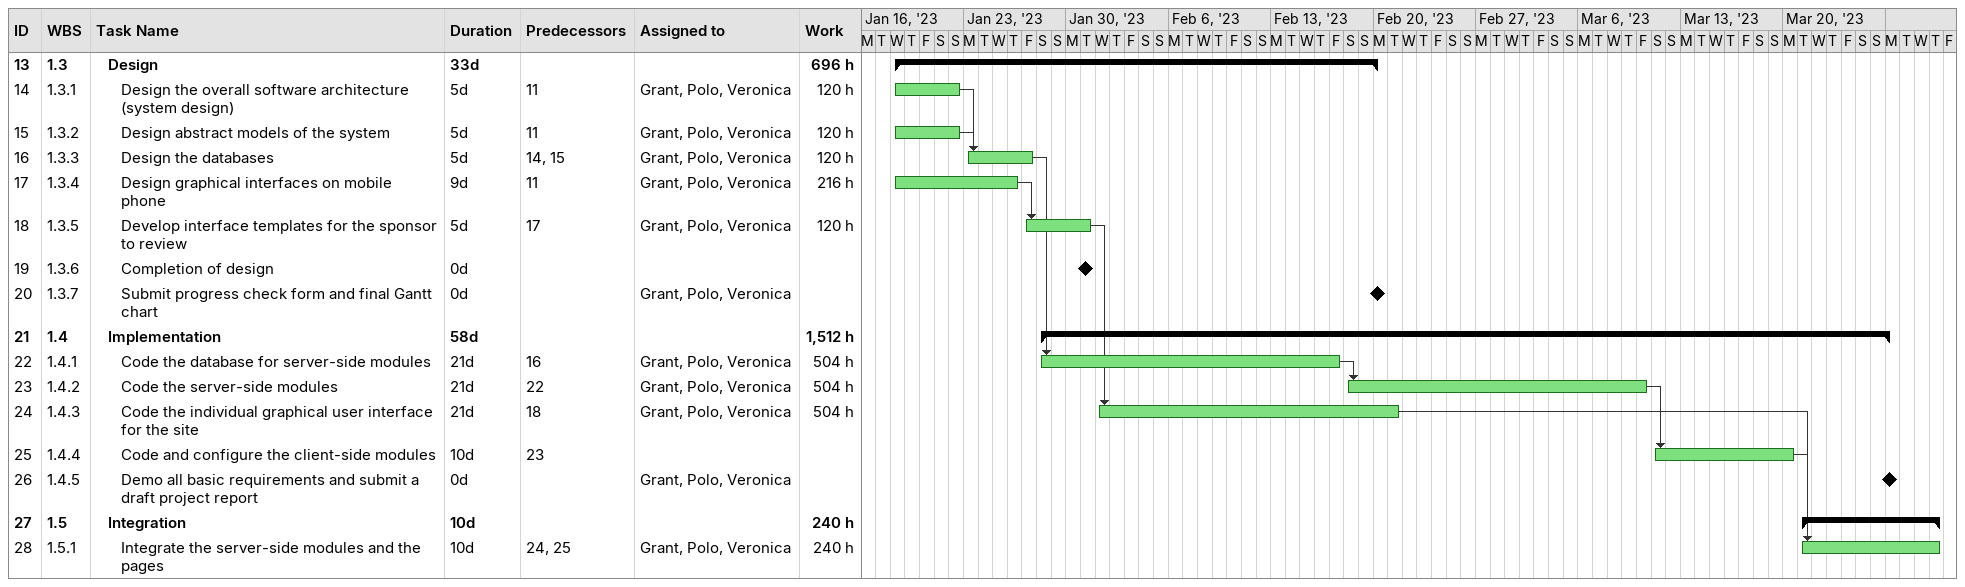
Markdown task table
| ID | WBS | Task | Duration | Start | Finish | Predecessors | Resources | Work (h) |
|---|---|---|---|---|---|---|---|---|
| 13 | 1.3 | **Design** | 33d | 2023-01-18 | 2023-02-20 |  |  | 696 |
| 14 | 1.3.1 | Design the overall software architecture (system design) | 5d | 2023-01-18 | 2023-01-22 | 11 | Grant, Polo, Veronica | 120 |
| 15 | 1.3.2 | Design abstract models of the system | 5d | 2023-01-18 | 2023-01-22 | 11 | Grant, Polo, Veronica | 120 |
| 16 | 1.3.3 | Design the databases | 5d | 2023-01-23 | 2023-01-27 | 14, 15 | Grant, Polo, Veronica | 120 |
| 17 | 1.3.4 | Design graphical interfaces on mobile phone | 9d | 2023-01-18 | 2023-01-26 | 11 | Grant, Polo, Veronica | 216 |
| 18 | 1.3.5 | Develop interface templates for the sponsor to review | 5d | 2023-01-27 | 2023-01-31 | 17 | Grant, Polo, Veronica | 120 |
| 19 | 1.3.6 | Completion of design | 0d | 2023-01-31 | 2023-01-31 |  |  |  |
| 20 | 1.3.7 | Submit progress check form and final Gantt chart | 0d | 2023-02-20 | 2023-02-20 |  | Grant, Polo, Veronica |  |
| 21 | 1.4 | **Implementation** | 58d | 2023-01-28 | 2023-03-27 |  |  | 1512 |
| 22 | 1.4.1 | Code the database for server-side modules | 21d | 2023-01-28 | 2023-02-17 | 16 | Grant, Polo, Veronica | 504 |
| 23 | 1.4.2 | Code the server-side modules | 21d | 2023-02-18 | 2023-03-10 | 22 | Grant, Polo, Veronica | 504 |
| 24 | 1.4.3 | Code the individual graphical user interface for the site | 21d | 2023-02-01 | 2023-02-21 | 18 | Grant, Polo, Veronica | 504 |
| 25 | 1.4.4 | Code and configure the client-side modules | 10d | 2023-03-11 | 2023-03-20 | 23 |  |  |
| 26 | 1.4.5 | Demo all basic requirements and submit a draft project report | 0d | 2023-03-27 | 2023-03-27 |  | Grant, Polo, Veronica |  |
| 27 | 1.5 | **Integration** | 10d | 2023-03-21 | 2023-03-30 |  |  | 240 |
| 28 | 1.5.1 | Integrate the server-side modules and the pages | 10d | 2023-03-21 | 2023-03-30 | 24, 25 | Grant, Polo, Veronica | 240 |
